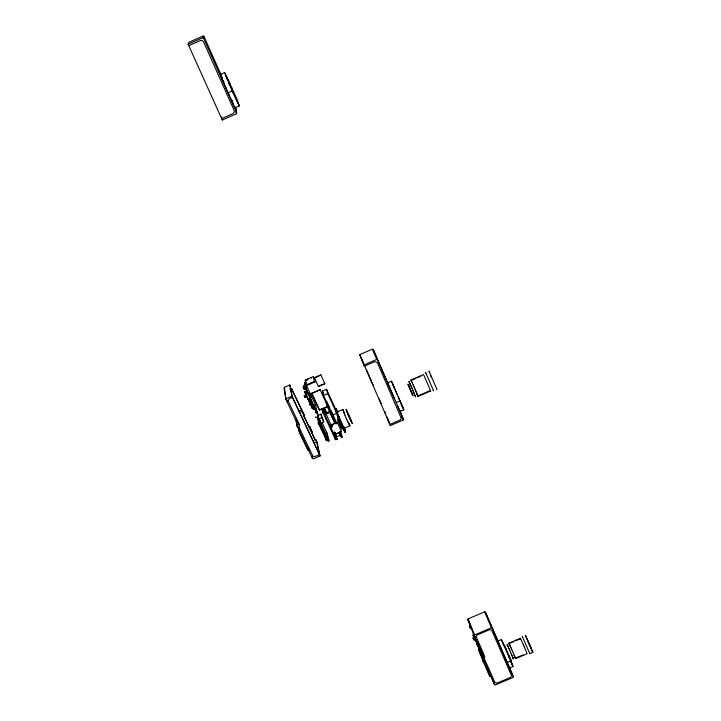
<?xml version="1.0" encoding="UTF-8"?>
<svg xmlns="http://www.w3.org/2000/svg" width="721" height="721" viewBox="0 0 721 721"><rect width="100%" height="100%" fill="white"/><g stroke="black" fill="none" stroke-linecap="round" stroke-linejoin="round"><path stroke-width="1.08" d="M236.794 112.791L203.592 38.213L203.953 36.456L202.971 36.05L188.929 42.287L188.1 44.224L222.302 120.028L236.425 113.783L236.118 108.574L235.758 109.538M188.1 44.224L202.574 37.789L202.971 36.05M531.494 648.756L525.339 635.21L532.9 652.28L529.8 653.659L522.274 636.409L522.527 637.184M330.705 426.408L331.408 425.714L332.282 426.147M332.264 426.246L331.561 426.94L330.687 426.508M297.016 423.939L297.611 427.156L298.827 426.634L299.521 424.984L288.247 401.173L288.959 398.956L292.429 397.361L289.824 384.978L284.389 387.339L284.047 388.159L285.958 399.479L297.764 424.39L297.079 426.039L312.517 458.529L313.383 458.817L320.061 455.933L317.078 442.388L315.762 439.576L315.275 440.315L315.762 439.576M188.758 45.684L200.528 40.457L202.177 40.583L203.484 41.683L234.235 110.673L234.163 112.296L233.171 113.558L221.671 118.641L221.59 116.793M285.958 399.479L284.389 387.339M430.311 390.467L430.671 390.962L423.551 374.55L410.934 380.012L411.132 380.679M388.024 383.644L373.199 349.469L372.351 349.162L359.743 354.633L390.376 425.57L403.048 420.1L403.409 419.28L399.695 410.6M474.769 637.22L473.048 637.95L473.391 638.815L475.103 638.076L467.812 619.573L468.154 618.87L484.629 611.859L485.377 612.093L498.04 641.212M474.175 635.697L474.526 634.985L491.416 627.793L492.191 628.027L513.361 676.776L513.01 677.461L495.345 684.95L494.588 684.734L482.61 657.741L475.842 640.581L479.168 648.008M482.61 657.741L483.313 656.335L479.231 646.034M479.204 648.341L478.528 649.549L483.295 661.518M330.633 426.318L331.633 427.229L332.264 426.048M309.3 450.364L307.876 450.039L299.233 431.861L300.134 431.068M484.061 660.652L491.181 676.695L489.829 676.325L483.115 661.211L484.061 660.652L479.33 648.666M417.549 395.478L418.009 396.442L417.234 394.369M220.374 74.461L224.619 72.578L230.287 84.528M228.007 92.847L232.297 90.945L234.226 95.253M235.199 107.78L239.399 105.924L234.92 95.082M305.271 380.102L313.41 376.569L313.716 377.245L314.897 381.977L306.659 385.555L305.271 380.102L306.335 384.87L314.581 381.301L313.41 376.569M305.578 380.778L307.146 380.093M314.419 377.732L320.881 374.929L324.856 383.716L318.403 386.519L314.482 377.993L320.881 374.929M290.031 389.205L291.509 388.565L304.46 415.548L303.956 416.269L315.275 440.315M307.218 393.215L304.478 383.031L305.199 382.716L315.401 404.679L317.411 413.196L316.672 413.521L309.579 398.289M290.112 389.646L291.509 388.565M304.199 386.663L305.407 386.141L305.127 384.879L303.929 385.402L305.713 389.899L305.452 388.736M304.794 388.682L305.019 389.737L303.775 387.069L305.515 386.312M286.3 398.641L291.888 396.217L289.824 384.978M363.763 365.051L376.713 359.428L377.588 359.743L403.409 419.28M309.057 401.372C308.552 398.289 310.336 405.508 309.057 401.372L304.992 391.737L305.902 394.648M306.344 391.17C307.488 393.008 305.614 391.106 307.02 390.863L305.199 382.716M319.259 385.852L324.856 383.716M304.965 392.639L304.992 391.737M288.247 401.173L287.012 401.714L286.453 398.434M308.128 393.801L305.929 394.757L305.704 393.72L307.903 392.774L310.345 398.569L308.146 399.515L307.921 398.479M306.767 396.126L306.903 396.721L305.019 397.541L304.271 395.613L306.155 394.793L307.705 398.443L307.57 397.839M311.193 396.938L309.57 393.305L308.309 393.846L309.94 397.487L311.13 396.667L309.94 397.487M308.372 394.117L309.57 393.305M304.397 396.217L306.281 395.396M311.769 393.296L320.106 389.682L327.803 406.536L319.502 410.132L311.769 393.296L319.502 410.132M311.832 393.594L320.106 389.682M322.404 391.07L326.532 389.277L335.445 408.753L336.716 413.313L332.57 415.107L323.549 395.478L322.404 391.07L323.296 393.017M310.778 402.237L310.021 400.624L311.238 400.092M311.445 401.038L313.256 405.608L312.049 406.13L309.597 401.02L311.346 400.263M323.549 395.478L327.722 393.666L326.532 389.277M311.751 402.363L310.535 402.886L310.237 401.561M313.103 405.202L311.355 405.959L310.111 403.282L311.86 402.525M298.764 411.619L301.549 409.907M314.68 404.995L315.401 404.679M313.878 405.788L312.671 406.311L314.167 409.519L313.86 408.185M313.229 408.257L313.482 409.357L312.247 406.707L313.986 405.95M299.621 412.89L302.405 411.186M334.886 423.218L327.415 406.986L325.991 401.561L326.703 401.255L328.136 406.671L336.067 423.921M291.59 389.007L302.496 411.646L303.956 416.269L304.46 415.548M319.43 409.825L327.803 406.536M327.415 406.986L328.136 406.671M326.09 411.619L326.361 412.691L325.063 413.25L323.287 408.924L324.585 408.365L326.153 411.88L324.856 412.439M323.35 409.186L324.657 408.627M323.558 409.988L324.856 409.429L324.585 408.365M394.594 398.929L387.646 382.824L391.449 381.184L394.432 388.033M334.769 436.674L335.562 439.702L322.855 412.394L322.539 411.583L323.224 411.285L322.512 408.41M322.684 411.952L323.224 411.285M318.331 414.386L317.546 414.719L319.16 421.614L328.235 441.099L329.028 440.756L327.271 433.618L322.098 422.479M322.855 412.394L323.368 411.655M323.053 412.863L323.738 412.565L336.238 439.404L335.508 439.657M317.564 415.62L320.917 414.169L323.729 421.857L321.142 422.975L319.556 419.55L318.754 419.892L317.564 415.62L317.952 416.459M298.99 423.858L297.764 424.39L297.187 421.271M337.933 412.466L336.067 408.374L335.364 408.681L337.32 415.656L344.917 432.23L345.62 431.933L344.44 427.823M329.74 411.493L324.504 413.755L324.729 414.665L329.975 412.394L334.995 423.281M318.628 417.053L317.808 417.405L319.43 424.336L326.379 439.242M318.367 419.054L321.755 417.594L320.917 414.169M337.221 411.916L342.799 409.501L343.268 410.051M415.981 378.372L411.132 380.472L411.312 381.103M417.928 377.534L420.839 376.272M319.556 419.55L319.962 421.271L319.16 421.614L320.223 423.398M312.617 433.15L309.597 426.733L309.003 426.985L309.498 426.255L312.617 433.15L312.031 433.411L309.498 426.255M317.988 423.047L320.403 422.001M337.32 415.656L338.032 415.35L336.067 408.374M327.208 438.882L326 439.404L319.043 424.498L320.259 423.975L319.556 421.01M337.608 419.081L338.843 418.54L339.113 419.478L337.861 420.01L337.608 419.081L341.772 428.544M338.978 419.198L337.734 419.73L341.961 429.04L343.142 428.283M339.041 419.415L337.798 419.955L341.961 429.04M312.031 433.411L312.508 432.672M341.52 431.726L337.239 422.281L329.65 425.57L333.949 435.006L341.439 431.437L333.949 435.006M329.722 425.859L337.239 422.281M396.19 402.615L400.038 400.957M429.446 390.953L417.81 395.982L417.648 395.414M344.287 428.292L349.973 425.841L349.46 424.146M418.009 396.442L430.671 390.962M314.158 442.892L316.681 441.802L315.87 440.062M326 440.225C329.362 440.783 326.784 438.314 327.604 439.612M334.877 436.593L336.13 436.052M326.541 440.351L328.118 439.531M307.876 450.039L308.985 449.562M335.256 439.224L335.941 438.927M397.622 405.923L400.038 411.457L403.841 409.807L400.822 402.787M335.4 439.495L336.085 439.197M339.086 432.348L341.421 437.413L342.133 437.106L340.546 431.365M334.22 431.924L337.203 439.377L336.545 439.657L334.256 434.7M473.652 634.696L483.313 656.335M474.103 635.76L474.4 636.454L473.219 633.768C477.131 641.654 472.994 633.723 474.445 636.048M473.048 637.95L473.877 639.906L475.59 639.176M493.389 633.453L494.471 632.993M476.617 641.456L476.905 641.582M474.914 637.688L477.329 643.114L477.05 641.852M510.279 660.112L513.055 666.519L509.585 667.988L497.932 641.032L501.383 639.563L504.105 645.836M479.528 649.125L478.528 649.549L482.818 659.309M509.368 644.213L508.927 643.15L520.409 638.274L523.365 644.754M513.893 641.546L509.116 643.583L509.702 644.898M515.812 640.735L520.598 638.698M482.845 660.535L483.863 660.103M483.115 661.211L484.133 660.778M515.443 658.165L523.113 654.911M515.236 657.714L515.632 658.597L527.141 653.713L524.203 646.674M507.178 662.518L510.684 661.031M489.424 675.415L490.433 674.982M349.973 425.841L347.252 420.559M349.46 424.921L349.433 424.363M343.322 410.456L344.827 414.945M310.949 404.896L310.372 403.427M202.574 37.789L203.592 38.213M239.399 105.924L235.334 97.497M403.832 409.798L400.813 402.859M335.328 432.807C332.002 432.05 336.085 435.935 335.247 432.51C332.57 431.5 334.769 435.304 335.436 432.979M287.102 400.822L287.328 401.345M326.28 439.756L326.532 440.324M327.406 439.035L328.235 441.099L327.74 439.053M318.502 423.155L318.394 422.876M320.196 421.551L320.62 422.497L320.331 421.893M320.512 422.29L320.259 421.605M318.006 415.972L318.34 416.756M313.04 408.239L312.581 406.977M308.516 399.074L308.976 399.993M308.624 399.776L308.858 400.272L308.498 399.074M305.56 393.161L305.461 393.008M322.936 412.241L323.396 413.241M323.423 413.439L322.918 412.241M436.52 388.844L436.962 389.385L429.004 371.054L429.139 371.838M433.159 390.295L433.582 390.845L425.633 372.514L425.787 373.289M326.793 432.771L327.001 433.186M310.4 402.561L309.742 400.993M231.432 99.94L231.72 100.57M231.702 100.543L232.369 101.418L232.18 100.805M223.384 81.049L223.825 81.861M532.882 652.352L528.881 643.673M221.816 77.444L222.41 78.553M349.162 424.462L348.018 422.2M529.529 653.136L529.8 653.659M410.934 380.012L411.385 380.958M328.253 438.783L328.596 439.567M328.551 439.585L328.217 438.81M414.638 394.702L413.917 392.738M477.167 644.556L477.482 645.25M477.041 642.799L477.699 644.34M477.861 644.313L478.501 645.8M473.679 634.877L474.003 635.58M474.346 636.328L474.184 635.967M231.144 99.192L231.838 100.598M233.262 103.932L231.071 99.381M299.395 430.987L299.341 430.996M236.569 100.156L238.182 103.175L237.236 100.607M227.584 78.643L225.871 75.39L226.764 77.859M318.258 423.065L318.186 422.912M326.216 439.999L326.234 440.171M307.795 392.314L307.723 392.161M310.976 399.055L310.913 398.902M299.783 432.636L307.101 448.038M298.827 426.634L312.716 455.87L314.149 456.744L319.538 454.834L316.573 441.315M307.849 447.317L308.813 449.345M411.195 380.526L411.844 381.932M292.347 396.901L319.43 454.32M291.888 396.217L320.061 455.933M302.496 411.646L304.55 416.008M303.865 415.801L308.903 426.517M311.923 432.924L315.176 439.828M410.276 384.383L409.744 383.266L409.889 383.734M304.271 395.613L305.019 397.541M414.908 395.423L415.629 396.929L412.7 389.863M307.02 390.863L317.411 413.196M319.962 421.271L329.028 440.756M319.259 421.488L317.429 417.567L319.043 424.498M304.794 391.818L306.11 394.558M307.029 396.577L309.264 401.327M412.16 393.9L412.601 394.847L411.367 391.773M307.921 379.76L307.597 378.994M321.755 417.594L323.729 421.857M304.478 383.031L306.326 387.024M349.847 418.712L351.551 422.109L351.262 420.929M311.553 378.183L311.22 377.425M324.856 409.429L326.361 412.691M331.984 427.075L325.766 413.214M323.287 408.924L325.063 413.25M322.936 408.293L325.495 413.827M335.77 436.286L337.203 439.377M508.927 643.15L509.305 644.006M328.091 404.265L329.93 408.275M330.858 410.285L336.851 423.335M325.991 401.561L326.91 403.571M339.798 432.032L342.133 437.106M339.095 432.194L340.456 435.16L336.509 436.872L336.256 435.926M314.581 381.301L314.897 381.977M338.032 415.35L345.62 431.933M327.722 393.666L336.716 413.313M411.691 381.562L412.484 383.347M416.432 393.062L417.234 394.847M235.992 99.138L232.252 90.675M410.772 385.465L408.942 381.418L409.564 383.094M228.187 79.734L231.856 88.043M306.65 396.153L307.074 397.28L306.506 396.135M409.231 386.88L408.383 385.059L408.78 386.105M411.754 393.008L413.043 395.856L410.826 390.521M507.512 645.295L507.124 644.421L507.575 645.493M513.055 658.111L513.451 659.012L513.01 657.976M227.935 92.207L228.728 93.973M227.971 92.567L228.782 94.361M346.431 418.721L347.369 420.947M337.067 410.763C336.256 409.149 337.888 412.565 337.067 410.925M344.602 429.319C343.791 427.697 345.422 431.149 344.602 429.518M338.627 416.269C337.807 414.647 339.456 418.099 338.627 416.45M343.899 429.626C343.115 428.094 344.719 431.437 343.899 429.815M412.367 383.058L413.268 385.104M349.117 415.693L346.774 410.862L348.567 415.792M349.207 417.279L352.326 423.687L349.757 417.162M410.294 384.302L411.367 386.798M409.726 387.988L407.951 384.041L409.168 387.033M412.015 393.63L410.727 390.674M469.957 624.665L470.552 625.999M470.687 626.495L471.876 629.181M473.535 633.164L474.13 634.498M478.834 645.331L479.618 647.107L478.077 643.754M478.032 643.862L478.825 645.646M470.29 626.738L469.641 625.26L471.219 628.991L470.624 627.468M476.13 640.284L476.86 641.933M477.996 644.718L478.969 646.917L477.554 643.889M478.167 645.457L476.572 641.681M483.683 661.256L484.981 664.185M221.167 74.966L203.953 36.456M402.805 407.419L401.768 405.049M467.812 619.573L470.507 625.657M413.196 384.915L414.133 387.069M509.549 644.538L510.279 646.196M512.847 657.651L513.226 658.489M359.743 354.633L364.267 366.205L374.812 361.645L377.335 362.546L401.3 418.297L400.2 420.001L389.881 424.462L386.853 416.729M361.338 358.265L364.673 365.889M366.322 369.594L371.009 380.318L370.846 379.886M372.045 382.572L373.217 385.23M379.192 398.83L381.238 403.481M384.906 411.781L385.384 412.863M474.058 637.166L473.832 636.67L474.247 637.688M231.82 87.791L233.712 92.09M479.456 651.433L479.519 651.577M232.297 90.945L228.512 82.266M411.069 386.05L412.024 388.304M523.338 644.682L524.23 646.719M409.564 387.583L410.267 389.232M411.421 392.305L410.105 389.277M510.162 645.926L510.991 647.828M507.71 645.746L508.413 647.35M393.477 385.843L392.485 383.572L394.531 388.367M504.97 646.377L505.051 646.566M510.883 660.039L511.099 660.517L510.062 658.12M510.919 647.647L511.793 649.666M508.99 648.675L509.828 650.594M508.278 647.052L509.08 648.873M505.34 647.215L504.403 645.07L504.691 645.737M502.636 642.447L502.357 641.798L502.78 642.79M527.61 640.735L528.556 642.925M414.115 387.006L415.062 389.178M411.934 388.024L413.674 392.062M410.222 389.079L410.898 390.638M512.631 651.595L513.514 653.623M511.766 649.594L512.649 651.64M510.603 652.397L511.441 654.317M509.792 650.522L510.63 652.442M393.783 386.519L401.435 404.31M507.205 651.532L508.954 655.56M505.619 647.855L507.278 651.676M505.015 646.467L505.863 648.44M503.474 644.385L509.323 657.876M511.775 663.554L512.081 664.266L511.027 661.833M513.442 653.469L514.289 655.425M511.36 654.145L512.171 656.011M398.307 396.965L401.462 404.265M393.918 386.952L397.01 394.09M509.495 656.813L510.369 658.832M508.81 655.227L509.729 657.354M513.028 666.456L508.963 657.056M504.069 645.773L501.383 639.563M477.509 645.394L477.825 646.088L477.185 644.601M476.671 643.79C475.743 641.717 477.644 646.016 476.698 643.934M233.433 91.639L237.038 99.868M230.63 86.989L226.926 78.517M225.204 86.241L225.97 87.998M349.225 417.504L345.999 409.267L351.352 420.839M345.494 416.684L346.431 418.856M514.172 655.164L514.929 656.903M512.045 655.731L512.775 657.417M401.786 405.031L402.814 407.419M392.765 384.266L391.485 381.274M510.468 659.057L510.684 659.571M415.026 389.124L415.963 391.287M409.465 387.781L410.168 389.394M512.613 657.038L513.208 658.417M507.386 645.061L507.818 646.07L507.35 644.971M509.495 667.718L513.361 676.776M373.199 349.469L377.588 359.743M485.377 612.093L492.191 628.027M399.623 410.447L400.038 411.439M401.813 417.198L403.048 420.1M509.999 670.413L511.288 673.432M484.629 611.859L491.416 627.793M372.351 349.162L376.713 359.428M470.434 627.18L470.119 626.405L470.66 627.621M474.085 635.778L473.697 634.913M469.741 627.351C470.705 629.694 468.839 625.224 469.759 627.477M408.888 386.429L409.636 388.15M514.776 656.561L515.38 657.967M415.873 391.115L416.756 393.179M474.751 637.003L474.508 636.165M477.293 643.438L477.05 642.844M323.54 412.097L323.738 412.565M509.224 667.132L509.585 667.988M345.602 416.801L342.799 409.501M515.2 657.57L515.632 658.597M416.63 392.9L417.396 394.738M476.248 640.654L476.419 641.104L475.761 639.572M430.293 374.848L431.149 376.957M227.791 80.346L224.619 72.578M222.501 79.743L223.51 82.239M490.965 675.577L494.588 684.734M490.974 676.235L489.829 676.325L485.386 665.195M468.154 618.87L474.526 634.985M475.878 639.734L477.329 643.114M387.33 417.829L390.376 425.57M385.086 412.241L385.798 414.061M473.535 639.04L473.877 639.906M223.907 82.771L223.249 80.932M304.487 388.204L304.641 388.691L303.929 387.114M332.336 426.336L331.336 425.426L330.705 426.607M221.617 77.264L221.852 78.048M343.737 428.121L344.917 432.23M340.627 434.547L341.421 437.413M331.831 412.358L332.57 415.107M336.022 435.845L336.635 438.152L335.986 438.44L336.238 439.404M321.827 408.708L322.539 411.583M325.261 436.349L326 439.404M315.924 410.321L316.672 413.521M312.004 405.608L312.247 406.707M310.111 397.523L310.345 398.569M311.742 404.796L312.049 406.13M311.102 404.86L311.355 405.959M309.733 399.308L310.021 400.624M309.354 399.93L309.597 401.02M309.859 402.192L310.111 403.282M303.55 386.023L303.775 387.069M314.924 439.296L315.023 439.774M308.651 425.976L308.75 426.444M312.085 456.438L312.517 458.529M299.197 429.509L299.585 431.591M298.449 427.616L299.233 431.861M296.232 419.649L296.619 421.794M295.736 418.748L297.079 426.039M236.091 111.665L236.425 113.783M222.212 118.217L222.302 120.028M343.917 426.544A8.985 0.478 66.6 0 1 341.276 422.326A8.985 0.478 66.6 0 1 337.356 411.907M234.875 106.744A18.304 0.487 66.1 0 1 227.953 92.721A18.304 0.487 66.1 0 1 220.608 74.678M221.329 76.02A18.304 0.487 66.1 0 1 222.492 78.382M476.094 636.49L484.845 656.795L484.142 658.201L494.912 682.481L497.102 683.12L510.729 677.28L511.486 675.46L491.686 630.145L489.631 629.685L477.14 634.994L476.094 636.49M312.355 408.609L311.661 406.986L312.355 408.609M310.219 405.22L309.498 403.58L310.219 405.22M303.901 389.016L303.208 387.393L303.901 389.016M319.818 422.839L319.394 421.893L319.827 422.839M315.942 417.017L316.177 417.585L315.942 417.017M335.049 438.521L334.553 437.332L335.058 438.521M316.456 412.953L316.032 411.988L316.474 412.953M335.238 437.034L335.725 438.233L335.238 437.034M308.651 400.362L308.327 399.623L308.66 400.362M316.798 411.673L317.204 412.637L316.798 411.673M305.217 392.891L305.524 393.639L305.217 392.891M307.516 391.818L307.083 390.845L307.525 391.818M323.648 411.988L324.135 413.187L323.648 411.988M322.386 409.195L322.044 408.501L322.395 409.195M338.185 417.297L337.644 416.08L338.194 417.297M475.121 639.924L475.743 641.393L475.121 639.924M473.039 635.237L473.661 636.697L473.039 635.237"/></g></svg>
